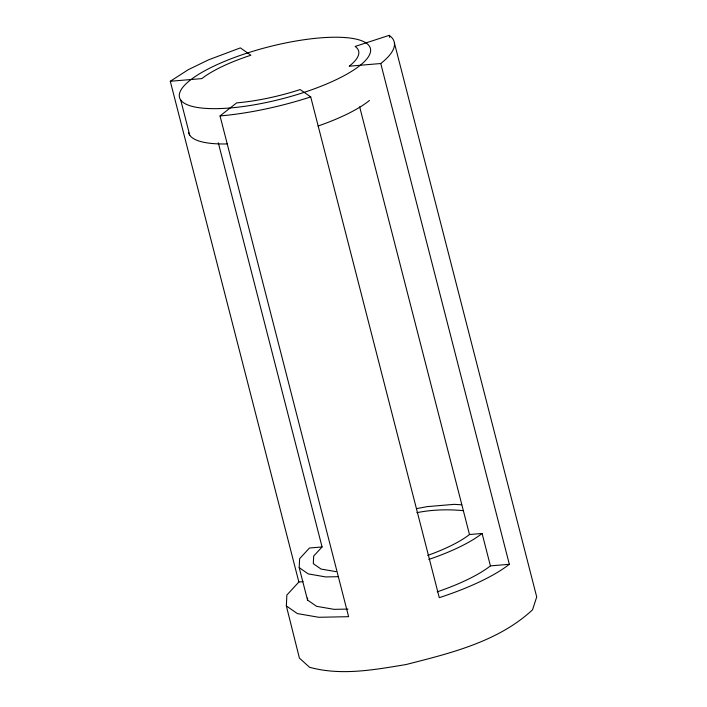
<?xml version="1.0" encoding="UTF-8"?>
<svg xmlns="http://www.w3.org/2000/svg" width="707" height="707" viewBox="0 0 707 707"><rect width="100%" height="100%" fill="white"/><g stroke="black" fill="none" stroke-linecap="round" stroke-linejoin="round"><path stroke-width="1.06" d="M394.409 42.95L536.71 596.929L532.539 609.796C498.143 641.788 450.306 653.224 406.03 664.545C374.286 669.776 341.26 675.989 309.542 667.275L299.406 658.102L286.344 605.917L286.865 595.047L298.867 582.029L303.064 581.675M347.959 609.072L334.146 609.354L316.55 606.314L307.518 600.031L299.194 567.606L299.618 558.689L309.463 548.013L322.074 546.953L218.295 142.761M307.518 600.031L307.616 598.051M322.074 546.953L313.678 556.064L313.307 563.682L321.022 569.047L336.046 571.645M286.344 605.917L297.355 613.588L318.813 617.291L348.613 616.681L220.036 115.921L236.668 102.877A85.812 23.366 -14.4 0 0 300.166 89.559L310.709 96.903L439.286 597.662A122.532 33.362 -14.4 0 0 509.34 564.292L380.764 63.524A122.532 33.362 -14.4 0 0 389.177 35.35L355.117 46.45A85.812 23.366 -14.4 0 1 349.231 66.184L380.764 63.524M170.29 81.27L188.239 69.701L208.653 59.795L240.345 47.89L250.888 55.234A85.812 23.366 -14.4 0 0 201.831 78.61L170.29 81.27L298.867 582.029M416.485 508.625L427.222 506.619L454.23 504.347L461.68 504.798M416.883 512.663C432.163 509.623 447.84 509.164 463.324 510.675M427.735 555.402A85.812 23.366 -14.4 0 0 469.475 534.527L482.094 533.467L490.419 565.883A100.5 27.361 -14.4 0 1 437.147 591.865M490.419 565.883L509.34 564.292M338.573 576.673L325.821 576.939L308.225 573.898L299.194 567.606M389.177 35.35L389.725 37.489M359.66 106.819L469.483 534.527M180.674 99.899L189.741 135.214M310.709 96.903A122.532 33.362 -14.4 0 1 220.036 115.921M482.094 533.467A100.5 27.361 -14.4 0 1 428.822 559.44M369.469 100.465A98.52 26.822 -14.4 0 1 318.009 126.049M227.574 143.919A98.52 26.822 -14.4 0 1 188.53 132.43M219.691 108.569A98.52 26.822 -14.4 0 0 370.212 52.963A98.52 26.822 -14.4 0 0 234.998 57.294A98.52 26.822 -14.4 0 0 219.691 108.569"/></g></svg>
